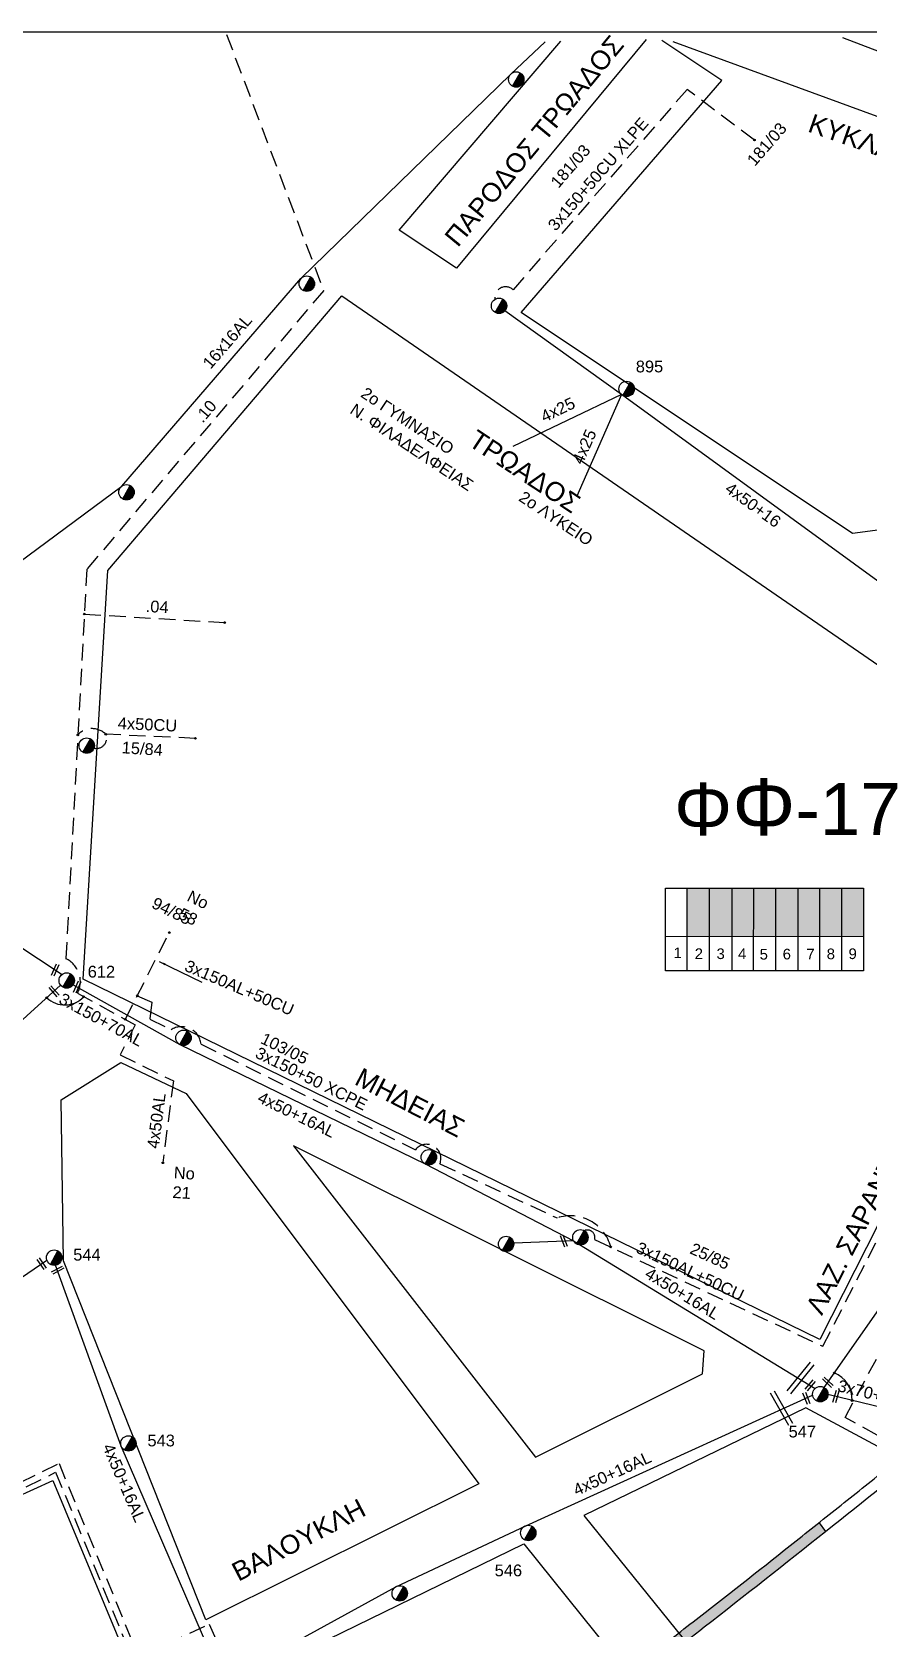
# Model space of a CAD drawing. Header units: millimetres. Extents: x 1421 to 7616, y 908 to 2861.
# Drawn here: x 5741.4 to 5869.3, y 2603.4 to 2847.8 of the extents above; entities that cross this region are included whole.
import ezdxf
from ezdxf.enums import TextEntityAlignment as Align

# ---------------------------------------------------------------- set-up
doc = ezdxf.new("R2010")
doc.units = ezdxf.units.MM
doc.linetypes.add('DASHED', pattern=[19.05, 12.7, -6.35])
for name, color, linetype, lineweight in [('16x16AL', 7, 'Continuous', 30), ('2x16AL', 7, 'Continuous', 30), ('2x6', 7, 'SYN_LINE', 30), ('3x150+50+CPE', 7, 'DASHED', 30), ('4x50+16', 7, 'Continuous', 30), ('4x50CU', 7, 'Continuous', 30), ('Άγνωστα', 7, 'Continuous', 30), ('Γυμνά εναέρια ΧΤ (3Φ) 4x50AL', 7, 'Continuous', 30), ('Γυμνά εναέρια ΧΤ και ΦΟΠ (3Φ)   4x50+16AL', 7, 'Continuous', 30), ('Εναέρια παροχή ΧΤ 4x25', 7, 'SYN_LINE', 30), ('Καλώδια ΧΤ   3x150+50CU', 7, 'DASHED', 30), ('Καλώδια ΧΤ   3x150+70AL', 7, 'DASHED', 30), ('Καλώδια ΧΤ   3x150AL+50CU', 7, 'DASHED', 30), ('Συνεστραμμένα ΧΤ   3x70+54.6+25 AL', 7, 'SYN_LINE', 30), ('Υπόγεια Καλώδια Δικτύου ΧΤ   .04', 7, 'DASHED', 30), ('Υπόγεια Καλώδια Δικτύου ΧΤ   .10', 7, 'DASHED', 30), ('Υπόγεια καλώδια Παροχών ΧΤ   4x50AL', 7, 'DASHED', 30)]:
    doc.layers.add(name, color=color, linetype=linetype, lineweight=lineweight)
for name, color, linetype in [('Pillar OTE', 7, 'Continuous'), ('TEXT ΚΑΛΩΔΙΩΝ', 7, 'Continuous'), ('Επιγραφές - Σχήματα', 7, 'Continuous'), ('Μηχανική τομή', 7, 'Continuous'), ('Στύλος ΦΜ', 7, 'Continuous'), ('Στύλος ΦΜ @ 1', 7, 'Continuous'), ('Συνδέσεις', 7, 'Continuous'), ('Τομή', 7, 'Continuous'), ('Υπόβαθρο ΔΕΗ', 7, 'Continuous')]:
    doc.layers.add(name, color=color, linetype=linetype)
doc.styles.add('arial', font='ARIAL.TTF')
doc.styles.get("Standard").update_dxf_attribs({"font": 'ARIAL.TTF', "height": 1.8})
doc.linetypes.add('SYN_LINE', pattern='A,0.5,-0.0001,["/\\/\\/\\/",Standard,S=0.1,R=0,X=0,Y=-0.05],-0.25', length=0.7501)
doc.dimstyles.new('ISO-25', dxfattribs={"dimtxt": 2.5, "dimasz": 2.5, "dimexe": 1.25, "dimexo": 0.625, "dimtad": 1, "dimtxsty": 'Standard', "dimcen": 2.5, "dimadec": 0, "dimazin": 0, "dimtfac": 1, "dimtmove": 0, "dimatfit": 3, "dimfxl": 1, "dimarcsym": 0})

# ---------------------------------------------------------------- blocks, each defined once
blk = doc.blocks.new('ΥΠΑΡΧΩΝ ΤΣΙΜΕΝΤΕΝΙΟΣ ΣΤΥΛΟΣ')
at = {"layer": 'Στύλος ΦΜ'}
blk.add_hatch(color=7, dxfattribs=at).paths.add_polyline_path([(-1.29, -2.28, 0.574793), (2.62, 0, 0.268822), (1.3, 2.27)])
at = {"layer": 'Στύλος ΦΜ', "color": 7}
blk.add_line((-1.29, -2.28), (1.3, 2.27), dxfattribs=at)
blk.add_circle((0, 0), 2.62, dxfattribs=at)
at = {"layer": 'Στύλος ΦΜ', "flags": 4}
for tag, p in [('ΑΡΙΘΜΟΣ', (-4.68, 8.05)), ('ΤΥΠΟΣ', (-4.91, 3.03))]:
    blk.add_attdef(tag, p, '', height=4, dxfattribs=at)
blk = doc.blocks.new('_ΣΥΝΔΕΣΗ')
at = {"layer": 'Συνδέσεις', "linetype": 'SYN_LINE', "ltscale": 40}
blk.add_hatch(color=256, dxfattribs=at).paths.add_polyline_path([(0.5, -0.01, 1), (-0.5, -0.01, 1)])
at = {"layer": 'Συνδέσεις'}
blk.add_circle((0, -0.01), 0.5, dxfattribs=at)
blk = doc.blocks.new('ΤΟΜΗ')
at = {"layer": 'Τομή', "ltscale": 40}
for p, q in [((11.33, -0.65), (-11.4, -0.65)), ((11.33, -3.42), (-11.4, -3.42))]:
    blk.add_line(p, q, dxfattribs=at)
blk = doc.blocks.new('ΜΗΧΑΝΙΚΗ ΤΟΜΗ')
at = {"layer": 'Μηχανική τομή', "ltscale": 40}
for p, q in [((-3.79, 1.21), (3.79, 1.21)), ((3.79, -0.34), (-3.79, -0.34))]:
    blk.add_line(p, q, dxfattribs=at)

msp = doc.modelspace()

# ---------------------------------------------------------------- hatches: boundary and pattern name
at = {"layer": 'Καλώδια ΧΤ   3x150AL+50CU', "linetype": 'DASHED', "lineweight": -3, "ltscale": 0.2}
h = msp.add_hatch(color=1, dxfattribs=at)
h.dxf.hatch_style = 1
h.paths.add_polyline_path([(5845.09, 2716.65), (5841.65, 2716.65), (5841.65, 2709.29), (5845.09, 2709.28)])
h = msp.add_hatch(color=27, dxfattribs=at)
h.dxf.hatch_style = 1
h.paths.add_polyline_path([(5845.09, 2709.28), (5848.53, 2709.28), (5848.53, 2716.65), (5845.09, 2716.65)])
h = msp.add_hatch(color=2, dxfattribs=at)
h.dxf.hatch_style = 1
h.paths.add_polyline_path([(5851.83, 2716.65), (5848.53, 2716.65), (5848.53, 2709.28), (5851.83, 2709.28)])
h = msp.add_hatch(color=85, dxfattribs=at)
h.dxf.hatch_style = 1
h.paths.add_polyline_path([(5851.83, 2709.28), (5855.21, 2709.27), (5855.21, 2716.65), (5851.83, 2716.65)])
h = msp.add_hatch(color=5, dxfattribs=at)
h.dxf.hatch_style = 1
h.paths.add_polyline_path([(5855.21, 2709.27), (5858.61, 2709.27), (5858.61, 2716.65), (5855.21, 2716.65)])
h = msp.add_hatch(color=173, dxfattribs=at)
h.dxf.hatch_style = 1
h.paths.add_polyline_path([(5858.55, 2709.27), (5861.94, 2709.27), (5861.95, 2716.65), (5858.55, 2716.65)])
h = msp.add_hatch(color=151, dxfattribs=at)
h.dxf.hatch_style = 1
h.paths.add_polyline_path([(5861.89, 2709.27), (5865.28, 2709.27), (5865.28, 2716.65), (5861.89, 2716.65)])
h = msp.add_hatch(color=30, dxfattribs=at)
h.dxf.hatch_style = 1
h.paths.add_polyline_path([(5865.27, 2709.27), (5868.67, 2709.27), (5868.67, 2716.65), (5865.27, 2716.65)])
at = {"layer": 'Υπόβαθρο ΔΕΗ', "lineweight": -3, "ltscale": 0.1}
h = msp.add_hatch(color=256, dxfattribs=at)
h.dxf.hatch_style = 1
edge = h.paths.add_edge_path()
edge.add_spline(control_points=[(5691.94, 2442.28), (5692.16, 2442.58), (5694.87, 2446.18), (5700.26, 2453.48), (5706.97, 2462.99), (5711.5, 2468.97), (5713.29, 2471.32)], knot_values=[260.98887, 260.98887, 260.98887, 260.98887, 262.113706, 274.518577, 288.177921, 297.038871, 297.038871, 297.038871, 297.038871], degree=3, periodic=0)
edge.add_line((5713.29, 2471.32), (5712.02, 2472.42))
edge.add_spline(control_points=[(5712.02, 2472.42), (5711.88, 2472.24), (5711.75, 2472.06), (5710.37, 2470.25), (5709.13, 2468.61), (5706.68, 2465.33), (5705.47, 2463.67), (5702.37, 2459.38), (5700.49, 2456.74), (5697.1, 2452.03), (5695.58, 2449.96), (5692.92, 2446.37), (5691.78, 2444.85), (5690.64, 2443.33)], knot_values=[261.050003, 261.050003, 261.050003, 261.050003, 261.732834, 261.732834, 267.859852, 267.859852, 273.986871, 273.986871, 283.703429, 283.703429, 291.439526, 291.439526, 297.142348, 297.142348, 297.142348, 297.142348], degree=3, periodic=0)
edge.add_line((5690.64, 2443.33), (5691.94, 2442.28))
edge = h.paths.add_edge_path()
edge.add_spline(control_points=[(5735.17, 2499.23), (5735.83, 2500.01), (5738.55, 2503.27), (5744.03, 2509.97), (5749.33, 2515.89), (5752.46, 2519.4), (5752.66, 2519.62)], knot_values=[332.50931, 332.50931, 332.50931, 332.50931, 335.550703, 345.259731, 358.48712, 359.372362, 359.372362, 359.372362, 359.372362], degree=3, periodic=0)
edge.add_spline(control_points=[(5752.66, 2519.62), (5754.61, 2521.81), (5756.55, 2524), (5758.51, 2526.17)], knot_values=[359.372362, 359.372362, 359.372362, 359.372362, 368.154974, 368.154974, 368.154974, 368.154974], degree=3, periodic=0)
edge.add_line((5758.51, 2526.17), (5757.44, 2527.47))
edge.add_spline(control_points=[(5757.44, 2527.47), (5756.82, 2526.79), (5756.2, 2526.1), (5754.22, 2523.88), (5752.85, 2522.35), (5751.49, 2520.82)], knot_values=[359.492505, 359.492505, 359.492505, 359.492505, 362.259038, 362.259038, 368.403252, 368.403252, 368.403252, 368.403252], degree=3, periodic=0)
edge.add_spline(control_points=[(5751.49, 2520.82), (5751.41, 2520.73), (5751.32, 2520.63), (5749.79, 2518.91), (5748.34, 2517.29), (5745.75, 2514.36), (5744.6, 2513.06), (5742.33, 2510.43), (5741.21, 2509.1), (5738.58, 2505.94), (5737.07, 2504.11), (5735.03, 2501.66), (5734.5, 2501.02), (5733.97, 2500.39)], knot_values=[332.62243, 332.62243, 332.62243, 332.62243, 333.004816, 333.004816, 339.531417, 339.531417, 344.713491, 344.713491, 349.895565, 349.895565, 357.003007, 357.003007, 359.492505, 359.492505, 359.492505, 359.492505], degree=3, periodic=0)
edge.add_line((5733.97, 2500.39), (5735.17, 2499.23))
edge = h.paths.add_edge_path()
edge.add_spline(control_points=[(5896.61, 2646.8), (5901.45, 2651.15), (5906.27, 2655.53), (5910.89, 2660.11)], knot_values=[551.674484, 551.674484, 551.674484, 551.674484, 571.199355, 571.199355, 571.199355, 571.199355], degree=3, periodic=0)
edge.add_spline(control_points=[(5910.89, 2660.11), (5910.91, 2660.13), (5912.76, 2661.95), (5914.57, 2663.81), (5916.34, 2665.68)], knot_values=[571.199355, 571.199355, 571.199355, 571.199355, 571.281656, 578.987754, 578.987754, 578.987754, 578.987754], degree=3, periodic=0)
edge.add_spline(control_points=[(5916.34, 2665.68), (5917.15, 2666.53), (5917.96, 2667.39), (5918.76, 2668.26)], knot_values=[578.987754, 578.987754, 578.987754, 578.987754, 582.527531, 582.527531, 582.527531, 582.527531], degree=3, periodic=0)
edge.add_line((5918.76, 2668.26), (5917.63, 2669.49))
edge.add_spline(control_points=[(5917.63, 2669.49), (5916.8, 2668.6), (5915.97, 2667.71), (5915.14, 2666.83)], knot_values=[579.000974, 579.000974, 579.000974, 579.000974, 582.663195, 582.663195, 582.663195, 582.663195], degree=3, periodic=0)
edge.add_spline(control_points=[(5915.14, 2666.83), (5914.92, 2666.6), (5914.69, 2666.37), (5912.47, 2664.04), (5910.44, 2661.99), (5907.86, 2659.47), (5907.34, 2658.98), (5906.83, 2658.48)], knot_values=[567.142828, 567.142828, 567.142828, 567.142828, 568.110213, 568.110213, 576.851211, 576.851211, 579.000974, 579.000974, 579.000974, 579.000974], degree=3, periodic=0)
edge.add_spline(control_points=[(5906.83, 2658.48), (5904.73, 2656.47), (5902.6, 2654.49), (5897.77, 2650.08), (5895.06, 2647.65), (5891.3, 2644.28), (5890.25, 2643.34), (5889.21, 2642.4)], knot_values=[543.23113, 543.23113, 543.23113, 543.23113, 552.002269, 552.002269, 562.923172, 562.923172, 567.142828, 567.142828, 567.142828, 567.142828], degree=3, periodic=0)
edge.add_line((5889.21, 2642.4), (5890.25, 2641.1))
edge.add_spline(control_points=[(5890.25, 2641.1), (5891.65, 2642.35), (5893.76, 2644.25), (5895.88, 2646.15), (5896.61, 2646.8)], knot_values=[543.137533, 543.137533, 543.137533, 543.137533, 548.757021, 551.674464, 551.674464, 551.674464, 551.674464], degree=3, periodic=0)
edge.add_spline(control_points=[(5896.61, 2646.8), (5896.61, 2646.8), (5896.61, 2646.8), (5896.61, 2646.8)], knot_values=[551.674464, 551.674464, 551.674464, 551.674464, 551.674484, 551.674484, 551.674484, 551.674484], degree=3, periodic=0)
edge = h.paths.add_edge_path()
edge.add_spline(control_points=[(5952.15, 2709.84), (5953.69, 2712.08), (5956.79, 2716.68), (5959.77, 2721.36), (5961.25, 2723.76)], knot_values=[635.891223, 635.891223, 635.891223, 635.891223, 644.044754, 652.524779, 652.524779, 652.524779, 652.524779], degree=3, periodic=0)
edge.add_spline(control_points=[(5961.25, 2723.76), (5961.27, 2723.79), (5961.29, 2723.82), (5961.3, 2723.85)], knot_values=[652.524779, 652.524779, 652.524779, 652.524779, 652.626047, 652.626047, 652.626047, 652.626047], degree=3, periodic=0)
edge.add_spline(control_points=[(5961.3, 2723.85), (5961.75, 2724.57), (5962.19, 2725.3), (5962.63, 2726.03)], knot_values=[652.626047, 652.626047, 652.626047, 652.626047, 655.179142, 655.179142, 655.179142, 655.179142], degree=3, periodic=0)
edge.add_line((5962.63, 2726.03), (5961.16, 2726.81))
edge.add_spline(control_points=[(5961.16, 2726.81), (5960.75, 2726.14), (5960.34, 2725.47), (5959.93, 2724.81)], knot_values=[652.722274, 652.722274, 652.722274, 652.722274, 655.080982, 655.080982, 655.080982, 655.080982], degree=3, periodic=0)
edge.add_spline(control_points=[(5959.88, 2724.73), (5957.98, 2721.64), (5956.02, 2718.58), (5952.94, 2713.96), (5951.87, 2712.37), (5950.78, 2710.79)], knot_values=[635.895337, 635.895337, 635.895337, 635.895337, 646.850294, 646.850294, 652.628958, 652.628958, 652.628958, 652.628958], degree=3, periodic=0)
edge.add_spline(control_points=[(5950.78, 2710.79), (5948.44, 2707.41), (5946.04, 2704.07), (5943.58, 2700.77)], knot_values=[623.496411, 623.496411, 623.496411, 623.496411, 635.895317, 635.895317, 635.895317, 635.895317], degree=3, periodic=0)
edge.add_spline(control_points=[(5943.58, 2700.77), (5942.78, 2699.69), (5941.97, 2698.62), (5941.16, 2697.56)], knot_values=[619.46154, 619.46154, 619.46154, 619.46154, 623.496411, 623.496411, 623.496411, 623.496411], degree=3, periodic=0)
edge.add_line((5941.16, 2697.56), (5942.41, 2696.44))
edge.add_spline(control_points=[(5942.41, 2696.44), (5943.23, 2697.52), (5944.05, 2698.61), (5944.86, 2699.7)], knot_values=[619.321416, 619.321416, 619.321416, 619.321416, 623.404559, 623.404559, 623.404559, 623.404559], degree=3, periodic=0)
edge.add_spline(control_points=[(5944.86, 2699.7), (5945.68, 2700.79), (5948.15, 2704.15), (5950.56, 2707.54), (5952.15, 2709.84)], knot_values=[623.404559, 623.404559, 623.404559, 623.404559, 627.502698, 635.891223, 635.891223, 635.891223, 635.891223], degree=3, periodic=0)
h = msp.add_hatch(color=256, dxfattribs=at)
h.dxf.hatch_style = 1
edge = h.paths.add_edge_path()
edge.add_spline(control_points=[(5841.42, 2601.31), (5842.37, 2602.05), (5849.53, 2607.62), (5856.65, 2613.25), (5862.82, 2618.15), (5862.83, 2618.16)], knot_values=[480.140819, 480.140819, 480.140819, 480.140819, 483.750221, 507.333051, 507.379034, 507.379034, 507.379034, 507.379034], degree=3, periodic=0)
edge.add_line((5862.83, 2618.16), (5861.82, 2619.49))
edge.add_spline(control_points=[(5861.82, 2619.49), (5860.36, 2618.33), (5858.89, 2617.16), (5852.48, 2612.08), (5847.53, 2608.18), (5841.83, 2603.74), (5841.1, 2603.18), (5840.37, 2602.61)], knot_values=[480.111372, 480.111372, 480.111372, 480.111372, 485.732626, 485.732626, 504.663601, 504.663601, 507.423105, 507.423105, 507.423105, 507.423105], degree=3, periodic=0)
edge.add_line((5840.37, 2602.61), (5841.42, 2601.31))
edge = h.paths.add_edge_path()
edge.add_line((5841.42, 2601.31), (5840.37, 2602.61))
edge.add_spline(control_points=[(5840.37, 2602.61), (5838.76, 2601.36), (5837.15, 2600.11), (5835.55, 2598.84)], knot_values=[474.002815, 474.002815, 474.002815, 474.002815, 480.111372, 480.111372, 480.111372, 480.111372], degree=3, periodic=0)
edge.add_line((5835.55, 2598.84), (5836.72, 2597.64))
edge.add_spline(control_points=[(5836.72, 2597.64), (5838.28, 2598.87), (5839.85, 2600.09), (5841.42, 2601.31)], knot_values=[474.177458, 474.177458, 474.177458, 474.177458, 480.140819, 480.140819, 480.140819, 480.140819], degree=3, periodic=0)

# ---------------------------------------------------------------- linework, layer by layer
at = {"layer": '16x16AL', "color": 7, "lineweight": -3, "ltscale": 0.1}
msp.add_lwpolyline([(5658.22, 2683.06), (5672.16, 2702.33), (5695.77, 2727.1), (5719.28, 2751.61), (5755.16, 2778.22), (5782.57, 2810), (5814.65, 2841.29), (5819.93, 2846.23)], dxfattribs=at)
at = {"layer": '2x16AL', "color": 173, "linetype": 'SYN_LINE', "lineweight": -3, "ltscale": 10}
msp.add_lwpolyline([(5824.27, 2662.67), (5815.12, 2662.28)], dxfattribs=at)
at = {"layer": '2x6', "color": 173, "lineweight": -3, "ltscale": 15}
msp.add_lwpolyline([(5727.9, 2715.43), (5746.02, 2703.46)], dxfattribs=at)
at = {"layer": '3x150+50+CPE', "color": 7, "lineweight": -3, "ltscale": 0.2}
msp.add_lwpolyline([(5757.53, 2700.19), (5759.76, 2699.18), (5759.45, 2696.59), (5762.69, 2694.98, -0.552409), (5767.29, 2692.79), (5800.07, 2676.6, -0.859836), (5803.83, 2674.46), (5821.75, 2666.16, -0.431826), (5829.96, 2661.73, 4.775184)], format="xyb", dxfattribs=at)
at = {"layer": '4x50+16', "color": 30, "lineweight": -3, "ltscale": 0.1}
msp.add_lwpolyline([(5877.78, 2758.62), (5831.59, 2792.24), (5813.77, 2805.06)], dxfattribs=at)
at = {"layer": '4x50CU', "color": 173, "linetype": 'DASHED', "lineweight": -3, "ltscale": 0.2}
msp.add_lwpolyline([(5766.41, 2739.6), (5752.71, 2740.22, -0.617036), (5750.9, 2738.1, 2.557328)], format="xyb", dxfattribs=at)
msp.add_arc((5750.61, 2738.15), 2.94, 44.6527, 138.0047, dxfattribs=at)
at = {"layer": 'Pillar OTE', "lineweight": -3, "ltscale": 40}
for points in [[(5838.32, 2704.01), (5838.32, 2716.65), (5868.65, 2716.65), (5868.65, 2703.98), (5838.32, 2704.01)], [(5841.65, 2704), (5841.65, 2716.65)], [(5845.09, 2704), (5845.09, 2716.65)], [(5848.53, 2704), (5848.53, 2716.65)], [(5851.82, 2703.99), (5851.83, 2716.65)], [(5855.21, 2703.99), (5855.21, 2716.65)], [(5858.61, 2703.99), (5858.61, 2716.65)], [(5861.94, 2703.98), (5861.95, 2716.65)], [(5865.33, 2703.98), (5865.33, 2716.65)], [(5838.32, 2709.29), (5868.65, 2709.26)]]:
    msp.add_lwpolyline(points, dxfattribs=at)
at = {"layer": 'Άγνωστα', "lineweight": -3, "ltscale": 0.1}
msp.add_lwpolyline([(7529.06, 1836.26), (5255.84, 1836.26), (5255.84, 2847.77), (7529.06, 2847.77)], close=True, dxfattribs=at)
at = {"layer": 'Γυμνά εναέρια ΧΤ (3Φ) 4x50AL', "color": 5, "lineweight": -3, "ltscale": 0.1}
msp.add_lwpolyline([(5729.92, 2650.31), (5743.7, 2659.68)], dxfattribs=at)
at = {"layer": 'Γυμνά εναέρια ΧΤ και ΦΟΠ (3Φ)   4x50+16AL', "color": 1, "lineweight": -3, "ltscale": 0.1}
msp.add_lwpolyline([(5862.6, 2640.19), (5883.25, 2669.72), (5897.52, 2696.11), (5905.32, 2709.84), (5912.97, 2722.62)], dxfattribs=at)
at = {"layer": 'Γυμνά εναέρια ΧΤ και ΦΟΠ (3Φ)   4x50+16AL', "color": 173, "lineweight": -3, "ltscale": 0.1}
for points in [[(5727.99, 2685.61), (5745.79, 2701.81)], [(5747.72, 2701.88), (5764.01, 2692.71), (5801.55, 2674.43), (5824.27, 2662.67), (5861.24, 2640.06)]]:
    msp.add_lwpolyline(points, dxfattribs=at)
at = {"layer": 'Γυμνά εναέρια ΧΤ και ΦΟΠ (3Φ)   4x50+16AL', "color": 5, "lineweight": -3, "ltscale": 0.1}
msp.add_lwpolyline([(5770.06, 2596.41), (5755.08, 2631.19), (5745.03, 2658.93)], dxfattribs=at)
at = {"layer": 'Γυμνά εναέρια ΧΤ και ΦΟΠ (3Φ)   4x50+16AL', "color": 85, "lineweight": -3, "ltscale": 0.1}
msp.add_lwpolyline([(5771.55, 2595.63), (5797.07, 2609.68), (5816.96, 2619.03), (5860.84, 2639.02)], dxfattribs=at)
at = {"layer": 'Εναέρια παροχή ΧΤ 4x25', "color": 30, "lineweight": -3, "ltscale": 15}
for points in [[(5831.59, 2792.24), (5814.99, 2784.27)], [(5831.59, 2792.24), (5824.75, 2776.69)]]:
    msp.add_lwpolyline(points, dxfattribs=at)
at = {"layer": 'Καλώδια ΧΤ   3x150+50CU', "color": 30, "lineweight": -3, "ltscale": 0.2}
msp.add_lwpolyline([(5851.95, 2831.22), (5841.63, 2838.97), (5815.02, 2808.28, 0.723432), (5812.24, 2806.82, -0.772171)], format="xyb", dxfattribs=at)
at = {"layer": 'Καλώδια ΧΤ   3x150+50CU', "color": 173, "lineweight": -3, "ltscale": 0.2}
msp.add_lwpolyline([(5726.33, 2629.84, 0.709856), (5726, 2624.38), (5725.93, 2621.84), (5736.89, 2621.1), (5737.13, 2623.33), (5745.03, 2627.21), (5767.57, 2572.4)], format="xyb", dxfattribs=at)
at = {"layer": 'Καλώδια ΧΤ   3x150+50CU', "color": 5, "lineweight": -3, "ltscale": 0.2}
msp.add_lwpolyline([(5728.37, 2622.68), (5736, 2622.17), (5736.19, 2623.99), (5745.55, 2628.58), (5768.97, 2571.62)], dxfattribs=at)
at = {"layer": 'Καλώδια ΧΤ   3x150+50CU', "color": 85, "lineweight": -3, "ltscale": 0.2}
msp.add_lwpolyline([(5758.66, 2599.33), (5768.53, 2603.98), (5771.32, 2597.54, -0.344026), (5771.01, 2596.32, -1.460258)], format="xyb", dxfattribs=at)
at = {"layer": 'Καλώδια ΧΤ   3x150+70AL', "color": 173, "lineweight": -3, "ltscale": 0.2}
msp.add_lwpolyline([(5746.59, 2705.86, -0.427605), (5748.38, 2700.56), (5757.19, 2695.75)], format="xyb", dxfattribs=at)
at = {"layer": 'Καλώδια ΧΤ   3x150+70AL', "color": 1, "lineweight": -3, "ltscale": 0.2}
msp.add_lwpolyline([(5913.36, 2600.42), (5913.08, 2606.69, -0.534354), (5912.14, 2610.1), (5907.54, 2612.34, -0.60596), (5904.08, 2614.43), (5865.8, 2635.61), (5882.83, 2667.24, 0.657258), (5884.07, 2668.02)], format="xyb", dxfattribs=at)
at = {"layer": 'Καλώδια ΧΤ   3x150AL+50CU', "color": 173, "lineweight": -3, "ltscale": 0.2}
msp.add_lwpolyline([(5755.69, 2696.57), (5762.42, 2709.85)], dxfattribs=at)
msp.add_lwpolyline([(5825.91, 2664.21, -0.641866), (5827.49, 2662.84), (5862.4, 2646.51), (5872.76, 2666.75, -0.456726), (5874.4, 2670.31), (5892.74, 2705.16)], format="xyb", dxfattribs=at)
at = {"layer": 'Συνεστραμμένα ΧΤ   3x70+54.6+25 AL', "color": 7, "lineweight": -3, "ltscale": 15}
msp.add_lwpolyline([(5883.77, 2634.1), (5863.19, 2639.1)], dxfattribs=at)
at = {"layer": 'Υπόβαθρο ΔΕΗ', "lineweight": -3, "ltscale": 0.1}
for points in [[(5835.36, 2846.6), (5806.38, 2811.58), (5797.58, 2817.42), (5822.33, 2846.38)], [(5897.77, 2824.93), (5874.62, 2772.01), (5866.97, 2770.95), (5816.28, 2804.8), (5846.93, 2840.35), (5837.8, 2846.45)], [(5897.77, 2824.93), (5839.51, 2846.25)], [(5907.49, 2846.5), (5901.5, 2833.1), (5865.46, 2846.88)], [(5861.82, 2619.49), (5862.83, 2618.16)]]:
    msp.add_lwpolyline(points, dxfattribs=at)
for points in [[(5749.26, 2702.73), (5753.04, 2765.28), (5788.8, 2807.34), (5903.03, 2728.65), (5861.96, 2647.55)], [(5745.89, 2684.26), (5755.03, 2689.98), (5765.02, 2685.19), (5809.78, 2625.46), (5768.02, 2604.63), (5746.26, 2659.61)], [(5781.4, 2677.19), (5818.46, 2629.52), (5844, 2642.28), (5844.27, 2645.81)], [(5771.84, 2594.35), (5816.66, 2616.26), (5851.76, 2572.55), (5791.01, 2547.95)]]:
    msp.add_lwpolyline(points, close=True, dxfattribs=at)
for points in [[(5861.39, 2576.54), (5913.07, 2597.56, -0.083121), (5912.7, 2608.66), (5859.83, 2637.06), (5825.86, 2620.62)], [(5738.8, 2623.29), (5744.58, 2625.97), (5771.81, 2560.53, -0.024506), (5718.25, 2497.86), (5716.82, 2498.58)]]:
    msp.add_lwpolyline(points, format="xyb", close=True, dxfattribs=at)
at = {"layer": 'Υπόβαθρο ΔΕΗ', "lineweight": -3}
for centre, radius, start, end in [((5746.42, 2702.74), 3.97, 226.1228, 317.0774), ((5862.59, 2638.42), 4.3, 357.0775, 68.5817)]:
    msp.add_arc(centre, radius, start, end, dxfattribs=at)
at = {"layer": 'Υπόβαθρο ΔΕΗ', "lineweight": -3, "ltscale": 0.1}
msp.add_open_spline([(5490.15, 2288.88), (5490.87, 2288.89), (5491.59, 2288.89), (5493.74, 2288.91), (5495.17, 2288.94), (5497.8, 2289.06), (5499.01, 2289.16), (5501.43, 2289.43), (5502.64, 2289.61), (5506.25, 2290.26), (5508.65, 2290.84), (5512.66, 2292.01), (5514.29, 2292.54), (5517.52, 2293.68), (5519.13, 2294.29), (5522.16, 2295.48), (5523.59, 2296.04), (5526.43, 2297.19), (5527.84, 2297.77), (5531.22, 2299.21), (5533.17, 2300.07), (5537.38, 2302.06), (5539.62, 2303.21), (5543.68, 2305.4), (5545.51, 2306.42), (5549.13, 2308.49), (5550.92, 2309.55), (5554.75, 2311.89), (5556.78, 2313.17), (5560.79, 2315.82), (5562.77, 2317.19), (5567.67, 2320.66), (5570.58, 2322.79), (5575.52, 2326.44), (5577.55, 2327.95), (5581.62, 2330.97), (5583.65, 2332.48), (5588.68, 2336.28), (5591.67, 2338.58), (5598.59, 2344.11), (5602.49, 2347.39), (5608.23, 2352.48), (5610.13, 2354.22), (5613.89, 2357.75), (5615.76, 2359.55), (5619.45, 2363.1), (5621.27, 2364.86), (5624.93, 2368.37), (5626.76, 2370.11), (5632.27, 2375.34), (5635.92, 2378.82), (5643.08, 2385.93), (5646.58, 2389.55), (5651.44, 2394.94), (5652.91, 2396.62), (5655.79, 2400.04), (5657.21, 2401.77), (5660.34, 2405.66), (5662.06, 2407.82), (5665.07, 2411.57), (5666.36, 2413.16), (5668.97, 2416.32), (5670.28, 2417.89), (5674.21, 2422.59), (5676.83, 2425.71), (5681.95, 2432.03), (5684.46, 2435.23), (5689.33, 2441.58), (5691.7, 2444.73), (5695.58, 2449.96), (5697.1, 2452.03), (5700.49, 2456.74), (5702.37, 2459.38), (5705.47, 2463.67), (5706.68, 2465.33), (5709.13, 2468.61), (5710.37, 2470.25), (5712.95, 2473.64), (5714.3, 2475.4), (5717.12, 2479.13), (5718.6, 2481.1), (5721.58, 2485.06), (5723.08, 2487.04), (5725.79, 2490.5), (5726.99, 2491.99), (5729.41, 2494.94), (5730.63, 2496.4), (5733.09, 2499.34), (5734.33, 2500.82), (5737.07, 2504.11), (5738.58, 2505.94), (5741.21, 2509.1), (5742.33, 2510.43), (5744.6, 2513.06), (5745.75, 2514.36), (5748.34, 2517.29), (5749.79, 2518.91), (5752.68, 2522.16), (5754.13, 2523.79), (5757.7, 2527.77), (5759.83, 2530.12), (5764.18, 2534.75), (5766.39, 2537.04), (5770.79, 2541.41), (5772.97, 2543.51), (5777.38, 2547.56), (5779.6, 2549.52), (5784.09, 2553.37), (5786.36, 2555.25), (5790.16, 2558.45), (5791.71, 2559.76), (5796.3, 2563.73), (5799.3, 2566.46), (5804.09, 2570.87), (5805.89, 2572.53), (5809.47, 2575.86), (5811.26, 2577.53), (5814.81, 2580.89), (5816.58, 2582.59), (5819.71, 2585.52), (5821.06, 2586.76), (5823.79, 2589.2), (5825.17, 2590.39), (5829.37, 2593.93), (5832.21, 2596.22), (5837.56, 2600.43), (5840.06, 2602.37), (5847.53, 2608.18), (5852.48, 2612.08), (5859.87, 2617.94), (5862.33, 2619.89), (5867.22, 2623.78), (5869.66, 2625.74), (5874.38, 2629.59), (5876.68, 2631.48), (5883.47, 2637.25), (5887.9, 2641.23), (5895.06, 2647.65), (5897.77, 2650.08), (5903.13, 2654.98), (5905.78, 2657.45), (5910.44, 2661.99), (5912.47, 2664.04), (5916.47, 2668.23), (5918.44, 2670.36), (5923.54, 2676.01), (5926.63, 2679.56), (5932.68, 2686.77), (5935.64, 2690.43), (5943.95, 2701.09), (5949.13, 2708.22), (5956.03, 2718.6), (5958, 2721.68), (5961.43, 2727.24), (5962.91, 2729.71), (5965.83, 2734.76), (5967.26, 2737.34), (5970.15, 2742.52), (5971.59, 2745.12), (5974.04, 2749.35), (5975.01, 2750.98), (5976.99, 2754.21), (5977.99, 2755.81), (5980.6, 2759.91), (5982.22, 2762.38), (5985.47, 2767.32), (5987.1, 2769.78), (5990.87, 2775.45), (5993.01, 2778.66), (5997.27, 2785.09), (5999.39, 2788.31), (6002.94, 2793.69), (6004.36, 2795.85), (6007.22, 2800.17), (6008.66, 2802.33), (6011.42, 2806.35), (6012.74, 2808.21), (6015.43, 2811.88), (6016.82, 2813.69), (6019.65, 2817.26), (6021.08, 2819.02), (6023.91, 2822.44), (6025.3, 2824.1), (6028.08, 2827.44), (6029.46, 2829.11), (6033.67, 2834.11), (6036.54, 2837.41), (6040.6, 2841.67), (6041.65, 2842.74), (6043.78, 2844.84), (6044.85, 2845.87), (6046.01, 2846.99), (6046.09, 2847.07), (6046.18, 2847.15)], degree=3, knots=[0, 0, 0, 0, 2.166148, 2.166148, 6.498445, 6.498445, 10.265763, 10.265763, 14.03308, 14.03308, 21.567715, 21.567715, 26.783111, 26.783111, 31.998507, 31.998507, 36.609107, 36.609107, 41.219706, 41.219706, 47.702734, 47.702734, 55.361699, 55.361699, 61.656862, 61.656862, 67.952024, 67.952024, 75.225312, 75.225312, 82.498599, 82.498599, 93.336109, 93.336109, 100.938237, 100.938237, 108.540365, 108.540365, 119.906013, 119.906013, 135.262764, 135.262764, 143.046265, 143.046265, 150.829766, 150.829766, 158.421213, 158.421213, 166.01266, 166.01266, 181.195553, 181.195553, 196.378447, 196.378447, 203.139727, 203.139727, 209.901007, 209.901007, 218.17125, 218.17125, 224.294478, 224.294478, 230.417706, 230.417706, 242.664163, 242.664163, 254.910619, 254.910619, 266.752825, 266.752825, 274.488922, 274.488922, 284.205481, 284.205481, 290.332499, 290.332499, 296.459518, 296.459518, 303.102773, 303.102773, 310.521928, 310.521928, 317.941082, 317.941082, 323.632036, 323.632036, 329.322989, 329.322989, 335.111928, 335.111928, 342.21937, 342.21937, 347.401444, 347.401444, 352.583519, 352.583519, 359.110119, 359.110119, 365.636719, 365.636719, 375.115877, 375.115877, 384.595036, 384.595036, 393.595586, 393.595586, 402.417975, 402.417975, 411.240365, 411.240365, 417.351182, 417.351182, 429.572817, 429.572817, 436.920313, 436.920313, 444.267808, 444.267808, 451.615303, 451.615303, 457.062825, 457.062825, 462.510346, 462.510346, 473.405389, 473.405389, 482.870876, 482.870876, 501.801851, 501.801851, 511.190138, 511.190138, 520.578425, 520.578425, 529.535879, 529.535879, 547.450786, 547.450786, 558.371689, 558.371689, 569.292592, 569.292592, 578.03359, 578.03359, 586.774588, 586.774588, 600.952588, 600.952588, 615.130587, 615.130587, 641.674, 641.674, 652.706754, 652.706754, 661.38308, 661.38308, 670.280364, 670.280364, 679.177647, 679.177647, 684.825847, 684.825847, 690.474048, 690.474048, 699.322624, 699.322624, 708.1712, 708.1712, 719.749064, 719.749064, 731.326928, 731.326928, 739.082483, 739.082483, 746.838037, 746.838037, 753.616582, 753.616582, 760.393168, 760.393168, 767.169755, 767.169755, 773.671582, 773.671582, 780.173409, 780.173409, 793.177063, 793.177063, 797.627508, 797.627508, 802.077954, 802.077954, 802.435638, 802.435638, 802.435638, 802.435638], dxfattribs=at)
msp.add_spline([(5490.16, 2287.22), (5499.06, 2287.5), (5515.01, 2291.04), (5522.87, 2293.97), (5536.55, 2299.83), (5547.01, 2305.36), (5558.93, 2312.6), (5569, 2319.58), (5578.71, 2326.73), (5595.27, 2339.32), (5611.11, 2352.87), (5623.93, 2365.1), (5639.24, 2379.78), (5654.56, 2396), (5666.94, 2411.23), (5680.23, 2427.26), (5692.61, 2443.18), (5699.97, 2453.16), (5707.96, 2464.24), (5717.67, 2477.08), (5726.8, 2489.07), (5737.12, 2501.56), (5743.34, 2509.03), (5752.07, 2518.96), (5762.51, 2530.53), (5776.67, 2544.64), (5783.85, 2550.96), (5794.53, 2559.98), (5805.14, 2569.57), (5813.96, 2577.8), (5823.23, 2586.46), (5844.27, 2603.53), (5862.79, 2618.13), (5880.4, 2632.45), (5894.43, 2644.85), (5910.95, 2660.17), (5923.63, 2673.64), (5937.53, 2690.18), (5947.29, 2703), (5956.7, 2716.61), (5966.6, 2732.78), (5975.58, 2748.67), (5983.92, 2761.92), (5995.53, 2779.46), (6005.65, 2794.78), (6016.35, 2810.29), (6027.52, 2824.16), (6041.87, 2840.57), (6047.34, 2845.95)], degree=3, dxfattribs=at)
at = {"layer": 'Υπόγεια Καλώδια Δικτύου ΧΤ   .04', "color": 173, "linetype": 'DASHED', "lineweight": -3, "ltscale": 0.2}
msp.add_lwpolyline([(5749.42, 2758.63), (5770.89, 2757.33)], dxfattribs=at)
at = {"layer": 'Υπόγεια Καλώδια Δικτύου ΧΤ   .10', "color": 173, "linetype": 'DASHED', "lineweight": -3, "ltscale": 0.2}
msp.add_lwpolyline([(5771.17, 2847.39), (5786.04, 2808.16), (5749.79, 2765.48), (5746.59, 2705.86)], dxfattribs=at)
at = {"layer": 'Υπόγεια καλώδια Παροχών ΧΤ   4x50AL', "color": 173, "lineweight": -3, "ltscale": 0.2}
msp.add_lwpolyline([(5757.19, 2695.75), (5754.9, 2691.14), (5763.04, 2687.15), (5761.43, 2674.6)], dxfattribs=at)

# ---------------------------------------------------------------- block references
at = {"layer": 'Μηχανική τομή', "lineweight": -3}
for p, xscale, yscale, zscale, rotation in [((5744.86, 2704.17), 0.2499999999999674, 0.2499999999999674, 0.2499999999999674, 245.3841816661787), ((5744.71, 2700.8), 0.2499999999999673, 0.2499999999999673, 0.2499999999999673, 311.4281143135322), ((5748.23, 2701.56), 0.2499999999999674, 0.2499999999999674, 0.2499999999999674, 245.3841816661787), ((5822.67, 2662.59), 0.2499999999999673, 0.2499999999999673, 0.2499999999999673, 291.1315246302505), ((5743, 2659.2), 0.2499999999999674, 0.2499999999999674, 0.2499999999999674, 124.3935750943692), ((5745.39, 2658.08), 0.2499999999999673, 0.2499999999999673, 0.2499999999999673, 28.38811580206336), ((5860.39, 2640.61), 0.2499999999999673, 0.2499999999999673, 0.2499999999999673, 229.4025380927164), ((5863.1, 2640.92), 0.2499999999999673, 0.2499999999999673, 0.2499999999999673, 316.5507293023007), ((5864.3, 2638.83), 0.2499999999999673, 0.2499999999999673, 0.2499999999999673, 253.3739081919148), ((5859.79, 2638.5), 0.2499999999999673, 0.2499999999999673, 0.2499999999999673, 291.1315246302505)]:
    msp.add_blockref('ΜΗΧΑΝΙΚΗ ΤΟΜΗ', p, dxfattribs=dict(at, xscale=xscale, yscale=yscale, zscale=zscale, rotation=rotation))
at = {"layer": 'Στύλος ΦΜ @ 1', "lineweight": -3, "ltscale": 40, "xscale": 0.4499999999998181, "yscale": 0.4499999999998181, "zscale": 0.4499999999998181}
for p in [(5815.5, 2840.48), (5783.46, 2809.22), (5812.87, 2805.83), (5755.87, 2777.28), (5749.79, 2738.49), (5764.59, 2693.74), (5802.13, 2675.45), (5825.32, 2663.19), (5813.95, 2662.17), (5797.68, 2608.67)]:
    msp.add_blockref('ΥΠΑΡΧΩΝ ΤΣΙΜΕΝΤΕΝΙΟΣ ΣΤΥΛΟΣ', p, dxfattribs=at)
at = {"layer": 'Στύλος ΦΜ @ 1', "lineweight": -3, "ltscale": 40}
ref = msp.add_blockref('ΥΠΑΡΧΩΝ ΤΣΙΜΕΝΤΕΝΙΟΣ ΣΤΥΛΟΣ', (5832.39, 2793.11), dxfattribs=dict(at, xscale=0.4499999999998181, yscale=0.4499999999998181, zscale=0.4499999999998181))
ref.add_attrib('ΤΥΠΟΣ', '895', (5833.79, 2795.64), dxfattribs={"layer": 'Στύλος ΦΜ', "height": 1.8, "flags": 4})
ref = msp.add_blockref('ΥΠΑΡΧΩΝ ΤΣΙΜΕΝΤΕΝΙΟΣ ΣΤΥΛΟΣ', (5746.73, 2702.52), dxfattribs=dict(at, xscale=0.4499999999998181, yscale=0.4499999999998181, zscale=0.4499999999998181))
ref.add_attrib('ΤΥΠΟΣ', '612', (5749.94, 2702.97), dxfattribs={"layer": 'Στύλος ΦΜ', "height": 1.8, "flags": 4})
ref = msp.add_blockref('ΥΠΑΡΧΩΝ ΤΣΙΜΕΝΤΕΝΙΟΣ ΣΤΥΛΟΣ', (5744.81, 2660.08), dxfattribs=dict(at, xscale=0.4499999999998181, yscale=0.4499999999998181, zscale=0.4499999999998181))
ref.add_attrib('ΤΥΠΟΣ', '544', (5747.72, 2659.63), dxfattribs={"layer": 'Στύλος ΦΜ', "height": 1.8, "flags": 4})
ref = msp.add_blockref('ΥΠΑΡΧΩΝ ΤΣΙΜΕΝΤΕΝΙΟΣ ΣΤΥΛΟΣ', (5862.01, 2639.17), dxfattribs=dict(at, xscale=0.4499999999998181, yscale=0.4499999999998181, zscale=0.4499999999998181))
ref.add_attrib('ΤΥΠΟΣ', '547', (5857.17, 2632.55), dxfattribs={"layer": 'Στύλος ΦΜ', "height": 1.8, "flags": 4})
ref = msp.add_blockref('ΥΠΑΡΧΩΝ ΤΣΙΜΕΝΤΕΝΙΟΣ ΣΤΥΛΟΣ', (5756.17, 2631.63), dxfattribs=dict(at, xscale=0.4499999999998181, yscale=0.4499999999998181, zscale=0.4499999999998181))
ref.add_attrib('ΤΥΠΟΣ', '543', (5759.08, 2631.18), dxfattribs={"layer": 'Στύλος ΦΜ', "height": 1.8, "flags": 4})
ref = msp.add_blockref('ΥΠΑΡΧΩΝ ΤΣΙΜΕΝΤΕΝΙΟΣ ΣΤΥΛΟΣ', (5817.34, 2617.92), dxfattribs=dict(at, xscale=0.4499999999998181, yscale=0.4499999999998181, zscale=0.4499999999998181))
ref.add_attrib('ΑΡΙΘΜΟΣ', '546', (5812.2, 2611.29), dxfattribs={"layer": 'Στύλος ΦΜ', "height": 1.8, "flags": 4})
at = {"layer": 'Συνδέσεις', "lineweight": -3, "xscale": 0.25, "yscale": 0.25, "zscale": 0.25}
for p in [(5851.95, 2831.22), (5749.42, 2758.63), (5770.9, 2757.33), (5748.43, 2740.12), (5752.71, 2740.22), (5766.41, 2739.6), (5762.42, 2709.86), (5743.67, 2699.89), (5749.32, 2700.04), (5757.53, 2700.19), (5755.69, 2696.57), (5761.43, 2674.6), (5829.96, 2661.73), (5864.16, 2642.43), (5866.89, 2638.2)]:
    msp.add_blockref('_ΣΥΝΔΕΣΗ', p, dxfattribs=at)
at = {"layer": 'Τομή', "lineweight": -3, "xscale": 0.25, "yscale": 0.25, "zscale": 0.25}
for p, rotation in [((5858.57, 2641.99), 51.26059973757042), ((5856.56, 2637.25), 299.2364571212863)]:
    msp.add_blockref('ΤΟΜΗ', p, dxfattribs=dict(at, rotation=rotation))

# ---------------------------------------------------------------- texts
at = {"lineweight": -3, "ltscale": 40, "width": 64.8866, "attachment_point": 1, "style": 'arial'}
for s, insert, char_height, rotation in [('ΠΑΡΟΔΟΣ ΤΡΩΑΔΟΣ', (5804.32, 2816.51), 2.9, 50.4966), ('ΚΥΚΛΑΔΩΝ', (5860.9, 2835.3), 2.9, 340.7345), ('2o ΓΥΜΝΑΣΙΟ\\PΝ. ΦΙΛΑΔΕΛΦΕΙΑΣ', (5792.55, 2793.49), 1.8, 326.4649), ('ΤΡΩΑΔΟΣ', (5809.57, 2787), 2.9, 326.4649), ('2o ΛΥΚΕΙΟ', (5816.72, 2777.59), 1.8, 326.4649), ('ΜΗΔΕΙΑΣ', (5791.91, 2689.27), 2.9, 332.5628), ('ΛΑΖ. ΣΑΡΑΝΤΟΓΛΟΥ', (5859.68, 2652.42), 2.9, 63.0922), ('ΒΑΛΟΥΚΛΗ', (5771.65, 2613), 2.9, 27.5108)]:
    msp.add_mtext(s, dxfattribs=dict(at, insert=insert, char_height=char_height, rotation=rotation))
at = {"lineweight": -3, "ltscale": 30, "char_height": 1.63, "width": 11.2573, "attachment_point": 1}
for s, insert in [('1', (5839.57, 2707.57)), ('2', (5842.8, 2707.43)), ('3', (5846.14, 2707.43)), ('4', (5849.44, 2707.43)), ('5', (5852.74, 2707.35)), ('6', (5856.26, 2707.38)), ('7', (5859.89, 2707.38)), ('8', (5863, 2707.41)), ('9', (5866.34, 2707.43))]:
    msp.add_mtext(s, dxfattribs=dict(at, insert=insert))
at = {"layer": 'TEXT ΚΑΛΩΔΙΩΝ', "lineweight": -3, "ltscale": 0.1, "style": 'arial'}
for s, rotation, p in [(' 3x150+50CU XLPE', 49.0773, (5827.79, 2825.75)), ('16x16AL', 49.2185, (5771.29, 2800.37)), ('  .10', 49.6591, (5767.53, 2789.15)), (' 4x25', 25.6503, (5821.55, 2789.78)), (' 4x25', 66.2299, (5825.77, 2783.95)), ('4x50+16', 323.9524, (5851.74, 2775.35)), ('  .04', 356.5305, (5759.87, 2759.8)), ('4x50CU', 357.4006, (5759.09, 2741.73)), (' 3x150AL+50CU', 336.8791, (5772.83, 2701.55)), ('3x150+70AL', 331.3772, (5752.02, 2696.52)), ('3x150+50 XCPE', 333.7191, (5784.17, 2687.49)), (' 4x50AL', 82.6818, (5760.4, 2680.69)), ('4x50+16AL', 334.0237, (5781.91, 2681.99)), (' 3x150AL+50CU', 334.9401, (5841.79, 2658.14)), ('4x50+16AL', 328.5511, (5840.94, 2654.58)), (' 3x70+54.6+25 AL', 346.3269, (5874.06, 2638.27)), ('4x50+16AL', 293.2996, (5755.52, 2625.61)), ('4x50+16AL', 24.4895, (5830.18, 2627.04))]:
    msp.add_text(s, height=1.8, rotation=rotation, dxfattribs=at).set_placement(p, align=Align.MIDDLE_CENTER)
at = {"layer": 'Άγνωστα', "color": 7, "lineweight": -3, "char_height": 1.8, "attachment_point": 1}
for s, insert, rotation in [('181/03', (5850.64, 2828.27), 49.2235), ('181/03', (5820.6, 2824.91), 49.2235), ('15/84', (5755.21, 2739.12), 356.2776), ('94/85', (5760.36, 2715.36), 333.7996), ('103/05', (5777.02, 2694.61), 333.7996), ('25/85', (5842.66, 2662.43), 335.5708)]:
    msp.add_mtext_dynamic_manual_height_columns(s, width=1.8, gutter_width=2.31, heights=[0.0453], dxfattribs=dict(at, insert=insert, rotation=rotation))
at = {"layer": 'Άγνωστα', "color": 7, "lineweight": -3}
note = msp.add_mtext_dynamic_manual_height_columns('No ', width=1.8, gutter_width=2.31, heights=[0.0453, 0], dxfattribs=dict(at, insert=(5762.09, 2718.23), char_height=1.8, attachment_point=1, rotation=333.7996))
for column, words in zip(note.columns.linked_columns, ['58']):
    column.text = words
note = msp.add_mtext_dynamic_manual_height_columns('No ', width=1.8, gutter_width=2.31, heights=[0.0453, 0], dxfattribs=dict(at, insert=(5759.08, 2674.3), char_height=1.8, attachment_point=1, rotation=356.2392))
for column, words in zip(note.columns.linked_columns, ['21']):
    column.text = words
at = {"layer": 'Υπόβαθρο ΔΕΗ', "lineweight": -3, "insert": (5839.64, 2733.45), "char_height": 8, "width": 84.6573, "attachment_point": 1}
msp.add_mtext('Φ{\\H1.0833x;Φ}-17', dxfattribs=at)

# ---------------------------------------------------------------- leaders
at = {"layer": 'Επιγραφές - Σχήματα', "lineweight": -3, "ltscale": 40}
msp.add_leader([(5760.88, 2705.42), (5767.42, 2702.25)], dimstyle='ISO-25', override={"dimasz": 1, "dimtad": 0}, dxfattribs=at)

doc.saveas('drawing.dxf')
